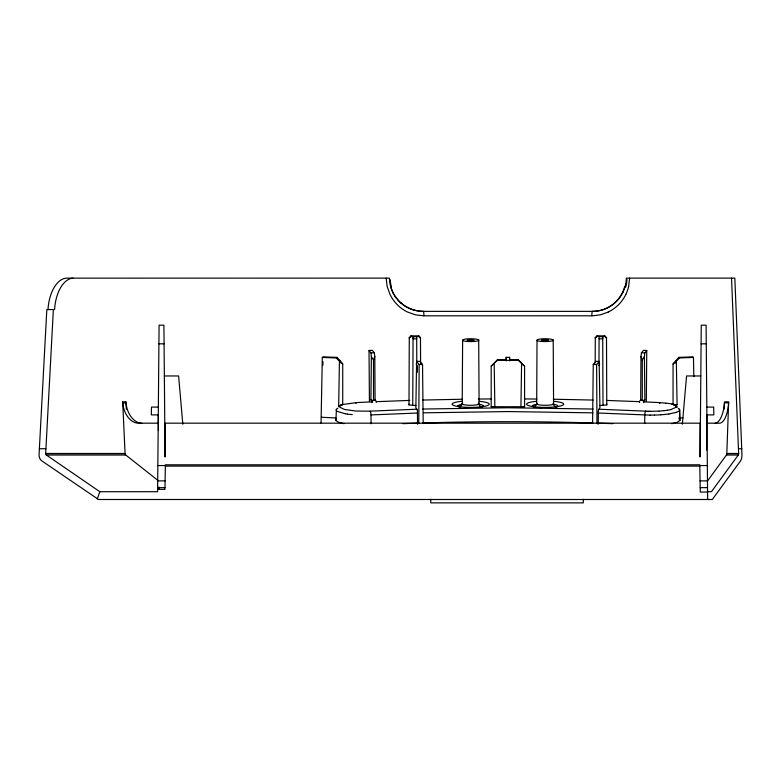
<?xml version="1.0" encoding="UTF-8"?>
<svg xmlns="http://www.w3.org/2000/svg" width="781" height="781" viewBox="0 0 781 781"><rect width="100%" height="100%" fill="white"/><g stroke="black" fill="none" stroke-linecap="round" stroke-linejoin="round"><path stroke-width="1.17" d="M417.523 424.151L417.464 410.757L415.853 407.633L416.615 361.398L419.983 361.32L422.531 364.473L423.185 423.38M415.931 405.534L408.98 404.88L409.283 337.538L410.982 335.869L418.772 335.869L420.471 337.538L420.588 363.643M412.758 405.534L413.061 336.494L410.982 336.494L409.283 338.173L409.283 337.538M413.061 336.494L413.061 338.827L416.693 338.827M537.025 340.379L536.684 403.923M595.19 362.97L595.298 337.538L596.996 335.869L604.797 335.869L606.495 337.538L606.788 404.88L599.837 405.534M598.968 363.087L599.086 336.494L596.996 336.494L595.298 338.173L595.298 337.538M418.782 423.487L419.153 364.551L416.615 361.398M462.206 403.884L462.625 340.438M606.447 400.438L639.258 401.659L640.684 399.892L640.976 356.517L641.445 352.807L643.437 350.347L646.756 350.493L646.336 401.58M679.109 418.772L679.831 420.539L679.597 409.8L679.831 420.539L677.176 422.267L671.738 423.692M506.156 360.92L506.186 357.347L509.593 357.347L509.622 360.92M706.58 450.051L706.883 414.887L713.834 414.887L713.688 407.096L706.815 407.096M369.843 411.167L355.97 411.05L344.538 409.488L339.618 407.086L340.155 405.759L342.732 404.548A23.889 4.149 0 0 1 343.064 404.451L356.702 402.576A545.753 94.765 0 0 1 372.391 401.844L370.897 399.999L371.375 356.595L370.955 352.885L369.022 350.493L372.332 350.347L374.324 352.807L374.802 356.517L375.085 399.892L376.51 401.659L409.781 400.428M592.584 423.38L593.248 364.473L595.796 361.32L599.164 361.398L599.925 407.633L598.305 410.757L598.246 424.151M644.706 423.575L644.794 414.936A3.388 0.927 -87.1 0 1 645.731 411.157L647.898 411.245M629.623 278.124L628.617 286.461M340.116 363.058L340.155 360.646L337.011 357.376L323.012 356.858L322.309 357.434L321.04 423.478M322.885 365.235L322.943 361.642M520.917 407.096L521.591 363.526L518.379 360.363L497.39 360.363L491.19 366.172L491.19 406.725L524.588 406.725L524.588 366.172L518.379 359.768L509.593 359.768L509.593 357.347M338.661 406.803L339.432 361.232L336.299 357.952L322.309 357.434M343.952 423.673L338.427 422.209L335.947 420.529L336.386 409.332M679.607 410.015L679.363 410.65M728.624 402.498L728.605 402.811A20.345 7.898 -86.3 0 1 719.584 423.195L706.825 423.175M707.635 499.498L706.092 325.199L701.26 325.199L700.088 457.022L700.088 423.175L165.074 423.175L165.074 457.022L163.912 325.199L159.08 325.199L157.606 491.708L99.841 491.718L46.382 455.04A1.689 1.425 90 0 1 45.669 453.488L53.372 309.569L46.821 309.569L39.06 454.747A6.765 5.692 -90 0 0 41.901 460.946L98.504 499.498L712.301 499.498L740.515 460.946A6.765 2.86 -90 0 0 741.95 454.747L734.833 278.124L626.352 278.124L626.274 279.647A33.163 32.06 77.4 0 1 625.923 282.781L625.727 283.952M728.605 402.869L724.465 402.869A20.365 7.898 -85.2 0 1 715.113 423.195M724.143 409.195L724.514 401.854L728.644 401.854L726.818 453.488L738.631 453.488L731.533 278.124M682.34 424.268L686.567 375.964L700.811 375.964M665.744 403.123L659.076 402.576A545.734 94.765 0 0 0 643.388 401.844L644.881 399.999L644.403 356.595L644.823 352.885L646.756 350.493M376.169 402.391L376.335 401.688M336.181 409.82L336.25 410.367M372.01 402.615L372.205 401.864M97.264 498.932L99.841 491.718M370.897 399.999L373.503 400.575L373.503 360.021L374.802 356.517M623.043 292.104L622.437 293.314M625.796 294.437L626.362 293.217A38.474 37.576 75.2 0 0 628.666 286.471M598.773 365.606L599.642 364.005M644.881 399.999L642.275 400.575L642.275 360.021L644.403 356.595M676.063 407.272L670.977 409.556M707.469 481.037L726.408 455.04L738.27 455.04A1.689 0.713 -90 0 0 738.631 453.488M738.27 455.04L711.423 491.708L707.566 491.708M693.469 357.434L679.47 357.952L676.346 361.232L677.078 404.773L673.056 404.548L673.056 363.995L678.767 357.376L692.767 356.858L693.469 357.434L693.84 376.637M596.987 423.487L596.616 364.551L599.164 361.398M597.777 423.722L598.246 423.146L612.87 423.653M336.211 419.163L335.947 420.529M336.474 409.215L337.773 408.268M618.21 299.543L619.128 298.42A34.618 33.651 73.9 0 0 622.398 293.285M679.245 410.796L678.406 411.45M491.19 366.172L497.39 359.768L506.186 359.768L506.186 357.347M673.056 363.995L676.346 361.232M336.299 357.952L337.011 357.376M321.391 417.239L335.898 417.972M678.24 411.548L676.668 412.251M608.135 312.097L600.511 314.802L592.662 315.807L423.927 315.817L415.551 314.87L407.526 312.039A38.894 38.191 -61.7 0 1 402.03 308.759L400.399 307.529A39.216 38.435 -69.7 0 1 394.415 301.446A38.494 37.615 -74.6 0 1 389.944 294.242L387.171 286.539L386.156 278.124M373.503 400.575L375.085 399.892M676.502 412.309L668.897 414.008M670.869 409.586L667.696 410.201M667.579 410.21L664.153 410.669M668.751 414.037L660.911 414.818M663.967 410.689L659.086 411.099M491.19 406.725L493.026 406.54M660.697 414.838L654.439 415.092M658.871 411.109L651.559 411.304M417.122 409.215L370.038 411.157A3.388 0.927 87.1 0 1 370.985 414.936L417.571 413.012M674.032 404.138L665.978 403.152M677.293 407.282A3.427 3.3 -52.2 0 0 674.003 404.909L677.078 404.773M402.898 423.653L417.532 423.146L418.001 423.722M678.826 418.011L683.043 417.855M422.687 409.039L507.865 407.76L593.16 409.039M423.8 412.817L507.884 411.567L592.925 412.846M422.58 400.057L462.293 399.228M370.955 352.885L374.324 352.807M419.153 364.551L422.531 364.473M654.283 415.092L650.68 415.101M478.333 399.032L491.464 398.935M409.478 308.427A35.233 34.393 -52.9 0 0 416.009 310.565L418.284 311.004A34.881 34.042 -51.9 0 0 423.282 311.365L593.101 311.365A34.862 34.032 52.2 0 0 598.09 310.916L599.476 310.643A35.213 34.403 55.8 0 0 605.763 308.68L606.642 308.28A35.448 34.637 62.3 0 0 612.841 304.561L614.051 303.624A35.213 34.344 68.8 0 0 618.181 299.523M413.061 336.865L418.772 336.494L420.471 338.173L420.471 337.538M599.076 338.827L602.717 338.827L602.707 336.494L604.797 336.494L606.495 338.173L606.495 337.538M602.707 336.865L599.086 336.494M158.914 343.816L164.078 343.816M701.094 343.816L706.258 343.816M164.361 375.964L178.605 375.964L182.822 424.268M126.346 409.185L125.907 401.854L122.695 401.854L125.067 453.488L45.669 453.488M122.705 401.922L122.763 402.869L125.975 402.869L125.907 401.854M158.348 407.096L151.475 407.096L151.338 414.887L158.279 414.887L158.416 430.497M158.358 423.175L138.315 423.175A20.345 13.863 81.2 0 1 122.783 402.869M39.314 448.733L45.864 448.733M738.523 448.733L741.823 448.733M45.669 453.576L125.067 453.576A1.718 1.171 81.2 0 0 125.77 455.04L157.703 480.208M738.631 453.576L726.818 453.576A1.708 0.664 -86.3 0 1 726.486 454.913M46.382 455.04L125.77 455.04M157.83 465.554L165.377 465.554M699.796 465.554L707.332 465.554M165.367 466.12L699.805 466.12M157.694 480.881L165.103 480.881M700.069 480.881L707.469 480.881M157.635 487.647L164.976 487.647M700.186 487.647L707.527 487.647M157.625 489.345L164.947 489.345L165.387 464.802L699.786 464.802L700.264 492.05L707.566 492.05M524.363 398.935L536.889 399.032M651.12 411.304L650.466 411.294M650.534 415.101L649.509 415.092M650.192 411.294L649.411 411.284M553.358 399.228L593.238 400.057M649.05 415.082L598.207 413.012M649.216 411.284L648.005 411.245M641.445 352.807L644.823 352.885M593.248 364.473L596.616 364.551M598.646 409.215L645.848 411.157M352.319 414.633L349.048 414.301A27.032 4.696 0 0 1 347.525 414.115L347.496 414.106M522.753 406.54L524.588 406.725M347.233 414.067L345.182 413.745M345.075 413.725L337.187 411.343A30.088 5.223 0 0 1 336.513 410.767M674.003 404.89L675.419 405.612M640.684 399.892L642.275 400.575M409.42 308.407L409.098 308.261A35.467 34.657 -56.8 0 1 403.289 304.854L402.811 304.483A35.252 34.335 -50.3 0 0 423.282 311.287M678.308 408.434L678.943 408.863M400.819 302.852L402.674 304.375M402.537 304.278L402.596 304.317A35.243 34.432 -63.3 0 1 398.105 300.187L395.44 296.77A34.442 33.485 -72.3 0 1 392.57 291.83L390.685 286.666M675.594 405.739L676.161 406.413M678.767 357.376L679.47 357.952M339.432 361.232L342.722 363.995L342.732 404.548A3.427 2.509 79.1 0 0 340.653 405.593M521.591 363.526L524.588 366.172M679.05 408.961L679.587 409.781M340.155 360.646L342.722 363.995M371.375 356.595L373.503 360.021M643.573 401.864L643.769 402.615M639.434 401.688L639.61 402.391M416.136 364.005L417.435 366.396L417.435 372.361M393.273 293.187L392.687 292.016A33.905 32.929 -74.8 0 1 390.969 287.72L390.92 287.447M640.976 356.517L642.275 360.021M676.2 406.54L676.219 406.647A27.647 4.803 0 0 1 676.229 406.813L676.209 406.93A26.613 4.618 0 0 1 676.121 407.165M494.188 363.526L494.851 407.096M675.624 360.646L675.653 363.058M370.985 414.936L371.073 423.79M158.924 486.944L158.943 489.345M553.573 403.806L553.212 339.969M369.022 350.493L369.433 401.59M478.694 339.901L479.104 403.738M602.707 336.494L603.01 405.534M416.693 336.494L416.8 361.876M606.788 404.138L606.788 404.88M604.797 335.869L604.797 336.494M596.996 335.869L596.996 336.494M583.29 499.274L583.29 502.876L430.79 502.876L430.79 499.274M518.379 359.768L518.379 360.363M497.39 359.768L497.39 360.363M418.772 335.869L418.772 336.494M410.982 335.869L410.982 336.494M408.98 404.138L408.98 404.88M48.002 309.618A32.285 17.631 -86.6 0 1 66.473 278.143L389.416 278.124L389.504 279.637A33.232 32.177 -76.7 0 0 390.656 286.666M626.938 279.539A27.979 22.21 -64 0 1 625.708 287.135M624.624 286.891A34.901 33.768 76.5 0 1 592.496 311.307M625.669 283.933A33.7 32.607 77.1 0 1 622.994 292.084M591.842 315.817A4.227 0.654 90 0 1 592.496 311.375M608.126 312.088A38.796 38.093 57.5 0 0 614.569 308.163L615.282 307.607A39.265 38.542 63.5 0 0 621.198 301.769L622.106 300.548A38.552 37.761 71 0 0 625.845 294.457M423.273 311.375A4.227 0.654 90 0 1 423.927 315.817M396.777 298.654A34.598 33.729 -70.2 0 1 393.224 293.217M391.466 286.891A28.009 20.902 66.3 0 1 390.178 279.744M400.809 302.862A35.204 34.335 -65.2 0 1 397.314 299.279M54.582 309.627A32.285 17.631 -86.6 0 1 73.043 278.143M141.81 423.243A20.374 13.853 79.9 0 1 126.014 402.869M422.99 422.97A492.04 85.441 0 0 1 592.789 422.97M478.304 403.181A8.464 1.464 0 0 1 470.992 405.28A8.464 1.464 0 0 1 462.752 403.289M483.263 406.286A2.704 2.646 38.4 0 1 479.036 404.011M462.274 403.611A2.704 2.646 38.4 0 1 458.056 405.681M553.124 403.338A8.464 1.464 0 0 1 544.904 405.28A8.464 1.464 0 0 1 537.26 403.269M536.732 403.611A2.704 2.646 38.4 0 1 532.515 405.681M557.722 406.286A2.704 2.646 38.4 0 1 557.39 406.471M556.462 406.725A2.704 2.646 38.4 0 1 553.495 404.011M478.021 404.177A12.721 2.206 0 0 1 480.793 407.321M466.618 408.082A12.721 2.206 0 0 1 465.74 408.024M460.614 407.34A12.721 2.206 0 0 1 462.45 404.294M479.114 401.297A18.559 3.222 0 0 1 485.099 406.188A18.559 3.222 0 0 1 456.27 406.198A18.559 3.222 0 0 1 462.137 401.307M553.212 404.275A12.721 2.206 0 0 1 555.252 407.321M541.067 408.082A12.721 2.206 0 0 1 540.198 408.024M535.073 407.34A12.721 2.206 0 0 1 536.898 404.294M553.573 401.297A18.559 3.222 0 0 1 559.547 406.188A18.559 3.222 0 0 1 530.729 406.198A18.559 3.222 0 0 1 536.596 401.307M338.739 406.432A4.92 4.608 -61.8 0 1 342.703 404.734M355.96 403.445A3.388 0.918 87.2 0 1 356.702 402.576M671.875 404.285A3.505 3.368 -49.4 0 1 674.423 405.144M659.076 402.576A3.388 0.918 -87.2 0 1 659.818 403.445M466.569 341.404A8.181 1.416 0 0 0 478.841 340.174A8.181 1.416 0 0 0 466.569 338.944A8.181 1.416 0 0 0 466.569 341.404M540.442 341.336A8.181 1.416 0 0 0 553.26 340.291A8.181 1.416 0 0 0 541.643 338.886A8.181 1.416 0 0 0 540.442 341.336M468.912 340.701A3.495 0.605 0 0 0 474.155 340.174A3.495 0.605 0 0 0 468.912 339.647A3.495 0.605 0 0 0 468.912 340.701M543.098 340.672A3.495 0.605 0 0 0 548.604 340.223A3.495 0.605 0 0 0 543.644 339.618A3.495 0.605 0 0 0 543.098 340.672"/></g></svg>
